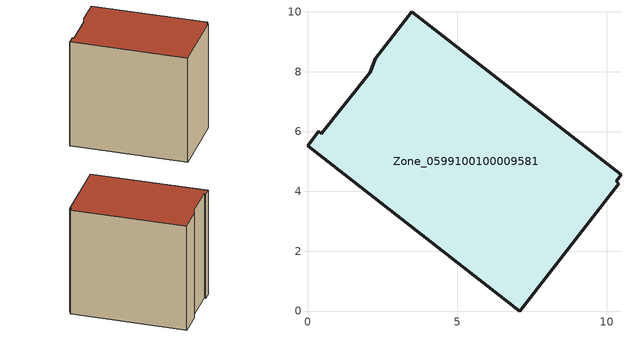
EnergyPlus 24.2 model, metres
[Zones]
Zone_0599100100009581
 floor ground (C_G): 2.27,8.44 3.48,10 10.48,4.55 10.31,4.34 10.41,4.26 7.1,0 0,5.53 0.38,6.01 0.46,5.93 2.1,7.99 z3.19
 wall outside (C_F): 3.48,10 2.27,8.44 2.1,7.99 0.46,5.93 0.38,6.01 0,5.53 7.1,0 10.41,4.26 10.31,4.34 10.48,4.55 3.48,10 z3.19:11.87
 roof outside (C_R): 10.48,4.55 3.48,10 2.27,8.44 2.1,7.99 0.46,5.93 0.38,6.01 0,5.53 7.1,0 10.41,4.26 10.31,4.34 z11.87
[BUILDING]
Pand.0599100100009581: North Axis=0; Terrain=City; Loads Convergence Tolerance Value=0.04; Temperature Convergence Tolerance Value=0.4; Solar Distribution=FullExterior; Maximum Number of Warmup Days=25; Minimum Number of Warmup Days=1
[Site:Location]
Rotterdam.The.Hague.AP_ZH_NLD Design_Conditions: Latitude=51.96; Longitude=4.45; Time Zone=1; Elevation=-4.5
[SITE:GROUNDTEMPERATURE:BUILDINGSURFACE]
18, 18, 18, 18, 18, 18, 18, 18, 18, 18, 18, 18
[MATERIAL] Thermal Absorptance=0.9; Solar Absorptance=0.7; Visible Absorptance=0.7
Name | Roughness | Thickness | Conductivity | Density | Specific Heat
G.TC.2015-2018 | MediumSmooth | 0.15 | 0.0428571 | 540 | 1210
F.TC.2015-2018 | Rough | 0.3 | 0.0666667 | 1920 | 840
R.TC.2015-2018 | MediumRough | 0.2 | 0.0333333 | 1500 | 1000
[CONSTRUCTION]
C_G: G.TC.2015-2018
C_F: F.TC.2015-2018
C_R: R.TC.2015-2018
[ZONE]
Zone_0599100100009581: Type=1; Multiplier=1; Ceiling Height=Autocalculate; Volume=Autocalculate; Floor Area=autocalculate; Part of Total Floor Area=Yes
[ZONEINFILTRATION:DESIGNFLOWRATE]
Infil_Zone_0599100100009581: Zone or ZoneList or Space or SpaceList=Zone_0599100100009581; Schedule=AlwaysOn; Design Flow Rate Calculation Method=Flow/Area; Flow Rate per Floor Area=0.0015; Constant Term Coefficient=1; Temperature Term Coefficient=0; Velocity Term Coefficient=0; Velocity Squared Term Coefficient=0
[HVACTEMPLATE:ZONE:IDEALLOADSAIRSYSTEM]
Zone_0599100100009581: Maximum Heating Supply Air Temperature=50; Minimum Cooling Supply Air Temperature=13; Maximum Heating Supply Air Humidity Ratio=0.0156; Minimum Cooling Supply Air Humidity Ratio=0.0077; Heating Limit=NoLimit; Cooling Limit=NoLimit; Dehumidification Control Type=ConstantSensibleHeatRatio; Cooling Sensible Heat Ratio=0.7; Dehumidification Setpoint=60; Humidification Control Type=None; Humidification Setpoint=30; Outdoor Air Method=None; Outdoor Air Flow Rate per Person=0.00944; Outdoor Air Flow Rate per Zone Floor Area=0; Outdoor Air Flow Rate per Zone=0; Demand Controlled Ventilation Type=None; Outdoor Air Economizer Type=NoEconomizer; Heat Recovery Type=None; Sensible Heat Recovery Effectiveness=0.7; Latent Heat Recovery Effectiveness=0.65
[ZONECONTROL:THERMOSTAT]
ThermostatControl_Zone_0599100100009581: Zone or ZoneList=Zone_0599100100009581; Control Type Schedule=DualSetpointControlType; Control 1=Thermostat_Zone_0599100100009581; Temperature Difference Between Cutout And Setpoint=0
[THERMOSTATSETPOINT:DUALSETPOINT]
Thermostat_Zone_0599100100009581: Heating Setpoint Temperature Schedule=HeatingSetpoint_Zone_0599100100009581; Cooling Setpoint Temperature Schedule=CoolingSetpoint_Zone_0599100100009581
[SCHEDULE:COMPACT]
HeatingSetpoint_Zone_0599100100009581: Through: 12/31, For: AllDays, Until: 24:00, 21
CoolingSetpoint_Zone_0599100100009581: Through: 12/31, For: AllDays, Until: 24:00, 24
DualSetpointControlType: Through: 12/31, For: AllDays, Until: 24:00, 4
AlwaysOn: Through: 12/31, For: AllDays, Until: 24:00, 1
